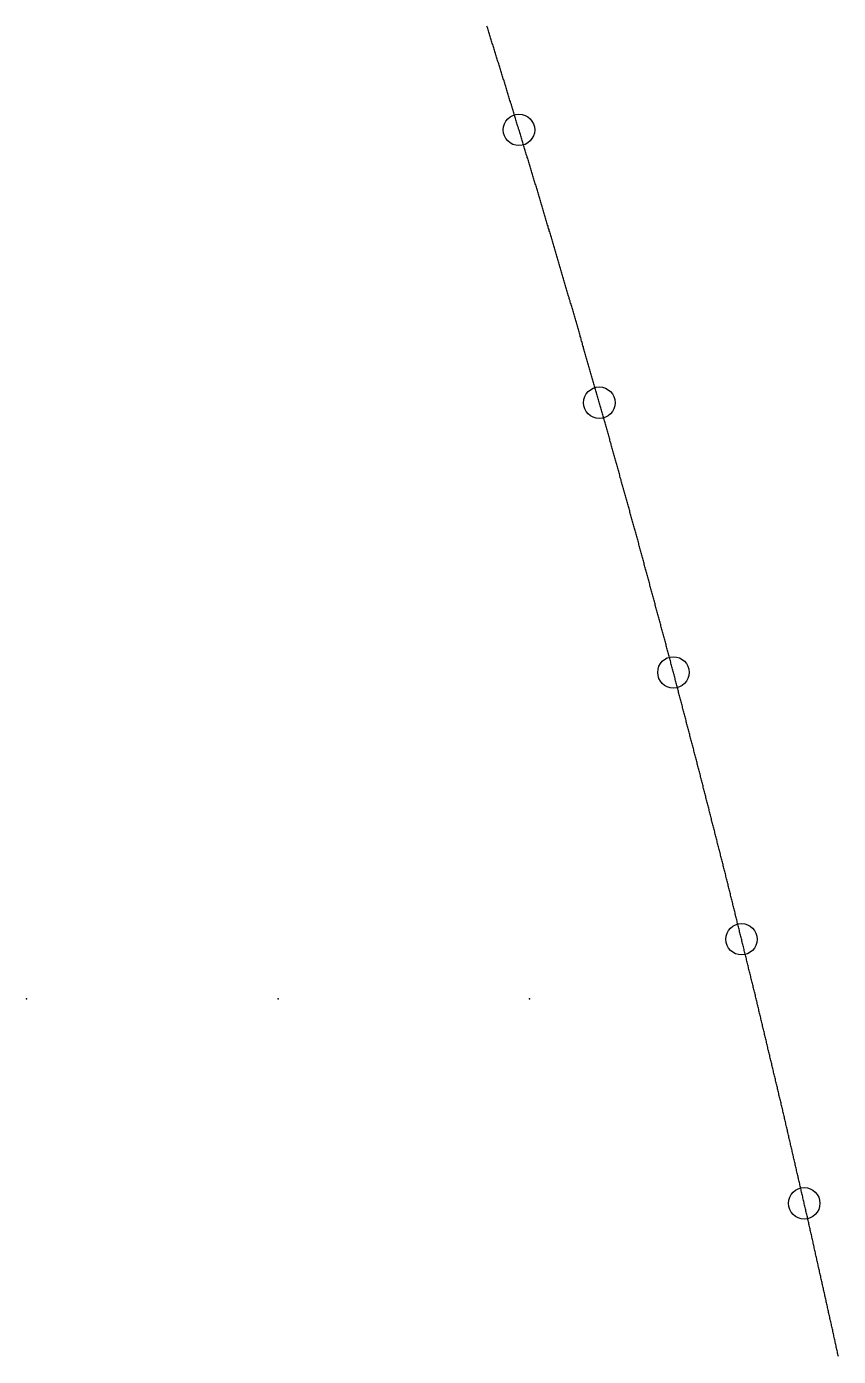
# Model space of a CAD drawing. Extents: x 1 to 322, y 1 to 270.
# Drawn here: x 303.5 to 316.42, y 43.45 to 64.6 of the extents above; entities that cross this region are included whole.
import ezdxf

# ---------------------------------------------------------------- set-up
doc = ezdxf.new("R2010")
doc.units = 0
doc.layers.get('0').update_dxf_attribs({"linetype": 'CONTINUOUS'})
doc.layers.add('DRILLING', color=3, linetype='CONTINUOUS')
doc.layers.add('RIB_INDICATION', color=1, linetype='CONTINUOUS')

# ---------------------------------------------------------------- blocks, each defined once
blk = doc.blocks.new('*U154')
at = {"layer": 'DRILLING'}
blk.add_point((0, 0), dxfattribs=at)
blk = doc.blocks.new('*U155')
at = {"layer": 'DRILLING', "color": 0, "linetype": 'BYBLOCK'}
for p in [(0, 0), (4, 0), (8, 0)]:
    blk.add_blockref('*U154', p, dxfattribs=at)

msp = doc.modelspace()

# ---------------------------------------------------------------- linework, layer by layer
msp.add_polyline3d([(316.416, 43.4435, 0), (316.412, 43.4625, 0), (316.408, 43.4816, 0), (316.404, 43.5007, 0), (316.4, 43.5197, 0), (316.396, 43.5388, 0), (316.392, 43.5578, 0), (316.387, 43.5769, 0), (316.383, 43.596, 0), (316.379, 43.615, 0), (316.375, 43.6341, 0), (316.371, 43.6531, 0), (316.367, 43.6722, 0), (316.363, 43.6912, 0), (316.359, 43.7102, 0), (316.354, 43.7292, 0), (316.35, 43.7482, 0), (316.346, 43.7672, 0), (316.342, 43.7861, 0), (316.337, 43.8051, 0), (316.333, 43.8241, 0), (316.329, 43.8431, 0), (316.325, 43.8621, 0), (316.32, 43.881, 0), (316.316, 43.9, 0), (316.312, 43.919, 0), (316.308, 43.938, 0), (316.304, 43.957, 0), (316.299, 43.9759, 0), (316.295, 43.9949, 0), (316.291, 44.0139, 0), (316.287, 44.0329, 0), (316.282, 44.0519, 0), (316.278, 44.0708, 0), (316.274, 44.0898, 0), (316.27, 44.1088, 0), (316.266, 44.1278, 0), (316.261, 44.1468, 0), (316.257, 44.1657, 0), (316.253, 44.1847, 0), (316.249, 44.2037, 0), (316.244, 44.2227, 0), (316.24, 44.2417, 0), (316.236, 44.2607, 0), (316.232, 44.2796, 0), (316.227, 44.2986, 0), (316.223, 44.3176, 0), (316.219, 44.3366, 0), (316.215, 44.3556, 0), (316.211, 44.3745, 0), (316.206, 44.3935, 0), (316.202, 44.4125, 0), (316.198, 44.4315, 0), (316.194, 44.4505, 0), (316.189, 44.4694, 0), (316.185, 44.4884, 0), (316.181, 44.5074, 0), (316.177, 44.5264, 0), (316.172, 44.5454, 0), (316.168, 44.5643, 0), (316.164, 44.5833, 0), (316.16, 44.6023, 0), (316.156, 44.6213, 0), (316.151, 44.6403, 0), (316.147, 44.6592, 0), (316.143, 44.6782, 0), (316.139, 44.6972, 0), (316.134, 44.7162, 0), (316.13, 44.7352, 0), (316.126, 44.7542, 0), (316.122, 44.7731, 0), (316.117, 44.7921, 0), (316.113, 44.8111, 0), (316.109, 44.8301, 0), (316.105, 44.8491, 0), (316.101, 44.868, 0), (316.096, 44.887, 0), (316.092, 44.906, 0), (316.088, 44.925, 0), (316.084, 44.944, 0), (316.079, 44.9629, 0), (316.075, 44.9819, 0), (316.071, 45.0009, 0), (316.067, 45.0199, 0), (316.062, 45.0389, 0), (316.058, 45.0578, 0), (316.054, 45.0768, 0), (316.05, 45.0958, 0), (316.046, 45.1148, 0), (316.041, 45.1338, 0), (316.037, 45.1527, 0), (316.033, 45.1717, 0), (316.029, 45.1907, 0), (316.024, 45.2097, 0), (316.02, 45.2287, 0), (316.016, 45.2477, 0), (316.012, 45.2666, 0), (316.008, 45.2856, 0), (316.003, 45.3046, 0), (315.999, 45.3236, 0), (315.995, 45.3426, 0), (315.991, 45.3615, 0), (315.986, 45.3805, 0), (315.982, 45.3995, 0), (315.978, 45.4185, 0), (315.974, 45.4375, 0), (315.969, 45.4564, 0), (315.965, 45.4754, 0), (315.961, 45.4944, 0), (315.957, 45.5134, 0), (315.953, 45.5323, 0), (315.948, 45.5512, 0), (315.944, 45.5701, 0), (315.939, 45.589, 0), (315.935, 45.608, 0), (315.931, 45.6269, 0), (315.926, 45.6458, 0), (315.922, 45.6647, 0), (315.918, 45.6836, 0), (315.913, 45.7025, 0), (315.909, 45.7214, 0), (315.905, 45.7403, 0), (315.9, 45.7592, 0), (315.896, 45.7781, 0), (315.891, 45.797, 0), (315.887, 45.8159, 0), (315.883, 45.8348, 0), (315.878, 45.8537, 0), (315.874, 45.8726, 0), (315.87, 45.8915, 0), (315.865, 45.9104, 0), (315.861, 45.9293, 0), (315.857, 45.9482, 0), (315.852, 45.9671, 0), (315.848, 45.986, 0), (315.844, 46.0049, 0), (315.839, 46.0238, 0), (315.835, 46.0427, 0), (315.83, 46.0616, 0), (315.826, 46.0805, 0), (315.822, 46.0994, 0), (315.817, 46.1183, 0), (315.813, 46.1372, 0), (315.809, 46.1561, 0), (315.804, 46.175, 0), (315.8, 46.1939, 0), (315.796, 46.2128, 0), (315.791, 46.2317, 0), (315.787, 46.2506, 0), (315.783, 46.2695, 0), (315.778, 46.2884, 0), (315.774, 46.3073, 0), (315.769, 46.3262, 0), (315.765, 46.3451, 0), (315.761, 46.364, 0), (315.756, 46.3829, 0), (315.752, 46.4018, 0), (315.748, 46.4207, 0), (315.743, 46.4396, 0), (315.739, 46.4585, 0), (315.735, 46.4774, 0), (315.73, 46.4963, 0), (315.726, 46.5152, 0), (315.722, 46.5341, 0), (315.717, 46.553, 0), (315.713, 46.5719, 0), (315.708, 46.5908, 0), (315.704, 46.6097, 0), (315.7, 46.6286, 0), (315.695, 46.6475, 0), (315.691, 46.6664, 0), (315.687, 46.6853, 0), (315.682, 46.7042, 0), (315.678, 46.7231, 0), (315.674, 46.742, 0), (315.669, 46.7609, 0), (315.665, 46.7798, 0), (315.661, 46.7987, 0), (315.656, 46.8176, 0), (315.652, 46.8365, 0), (315.647, 46.8554, 0), (315.643, 46.8743, 0), (315.639, 46.8932, 0), (315.634, 46.9121, 0), (315.63, 46.931, 0), (315.626, 46.9499, 0), (315.621, 46.9688, 0), (315.617, 46.9877, 0), (315.613, 47.0066, 0), (315.608, 47.0255, 0), (315.604, 47.0444, 0), (315.6, 47.0633, 0), (315.595, 47.0822, 0), (315.591, 47.1011, 0), (315.586, 47.12, 0), (315.582, 47.1389, 0), (315.578, 47.1578, 0), (315.573, 47.1767, 0), (315.569, 47.1956, 0), (315.565, 47.2145, 0), (315.56, 47.2334, 0), (315.556, 47.2524, 0), (315.552, 47.2713, 0), (315.547, 47.2902, 0), (315.543, 47.3091, 0), (315.539, 47.328, 0), (315.534, 47.3469, 0), (315.53, 47.3658, 0), (315.525, 47.3846, 0), (315.521, 47.4034, 0), (315.516, 47.4222, 0), (315.512, 47.441, 0), (315.507, 47.4599, 0), (315.503, 47.4787, 0), (315.498, 47.4975, 0), (315.494, 47.5163, 0), (315.489, 47.5352, 0), (315.485, 47.554, 0), (315.48, 47.5728, 0), (315.476, 47.5916, 0), (315.471, 47.6104, 0), (315.467, 47.6293, 0), (315.462, 47.6481, 0), (315.458, 47.6669, 0), (315.454, 47.6857, 0), (315.449, 47.7045, 0), (315.445, 47.7234, 0), (315.44, 47.7422, 0), (315.436, 47.761, 0), (315.431, 47.7798, 0), (315.427, 47.7987, 0), (315.422, 47.8175, 0), (315.418, 47.8363, 0), (315.413, 47.8551, 0), (315.409, 47.8739, 0), (315.404, 47.8928, 0), (315.4, 47.9116, 0), (315.395, 47.9304, 0), (315.391, 47.9492, 0), (315.386, 47.968, 0), (315.382, 47.9869, 0), (315.377, 48.0057, 0), (315.373, 48.0245, 0), (315.368, 48.0433, 0), (315.364, 48.0622, 0), (315.359, 48.081, 0), (315.355, 48.0998, 0), (315.35, 48.1186, 0), (315.346, 48.1374, 0), (315.341, 48.1563, 0), (315.337, 48.1751, 0), (315.332, 48.1939, 0), (315.328, 48.2127, 0), (315.323, 48.2315, 0), (315.319, 48.2504, 0), (315.314, 48.2692, 0), (315.31, 48.288, 0), (315.305, 48.3068, 0), (315.301, 48.3257, 0), (315.296, 48.3445, 0), (315.292, 48.3633, 0), (315.288, 48.3821, 0), (315.283, 48.4009, 0), (315.279, 48.4198, 0), (315.274, 48.4386, 0), (315.27, 48.4574, 0), (315.265, 48.4762, 0), (315.261, 48.4951, 0), (315.256, 48.5139, 0), (315.252, 48.5327, 0), (315.247, 48.5515, 0), (315.243, 48.5703, 0), (315.238, 48.5892, 0), (315.234, 48.608, 0), (315.229, 48.6268, 0), (315.225, 48.6456, 0), (315.22, 48.6644, 0), (315.216, 48.6833, 0), (315.211, 48.7021, 0), (315.207, 48.7209, 0), (315.202, 48.7397, 0), (315.198, 48.7586, 0), (315.193, 48.7774, 0), (315.189, 48.7962, 0), (315.184, 48.815, 0), (315.18, 48.8338, 0), (315.175, 48.8527, 0), (315.171, 48.8715, 0), (315.166, 48.8903, 0), (315.162, 48.9091, 0), (315.157, 48.9279, 0), (315.153, 48.9468, 0), (315.148, 48.9656, 0), (315.144, 48.9844, 0), (315.139, 49.0032, 0), (315.135, 49.0221, 0), (315.13, 49.0409, 0), (315.126, 49.0597, 0), (315.122, 49.0785, 0), (315.117, 49.0973, 0), (315.113, 49.1162, 0), (315.108, 49.135, 0), (315.104, 49.1538, 0), (315.099, 49.1726, 0), (315.095, 49.1914, 0), (315.09, 49.2102, 0), (315.085, 49.2289, 0), (315.081, 49.2477, 0), (315.076, 49.2664, 0), (315.072, 49.2852, 0), (315.067, 49.3039, 0), (315.062, 49.3227, 0), (315.058, 49.3414, 0), (315.053, 49.3601, 0), (315.048, 49.3789, 0), (315.044, 49.3976, 0), (315.039, 49.4164, 0), (315.035, 49.4351, 0), (315.03, 49.4539, 0), (315.025, 49.4726, 0), (315.021, 49.4913, 0), (315.016, 49.5101, 0), (315.012, 49.5288, 0), (315.007, 49.5476, 0), (315.002, 49.5663, 0), (314.998, 49.585, 0), (314.993, 49.6038, 0), (314.988, 49.6225, 0), (314.984, 49.6413, 0), (314.979, 49.66, 0), (314.975, 49.6788, 0), (314.97, 49.6975, 0), (314.965, 49.7162, 0), (314.961, 49.735, 0), (314.956, 49.7537, 0), (314.952, 49.7725, 0), (314.947, 49.7912, 0), (314.942, 49.8099, 0), (314.938, 49.8287, 0), (314.933, 49.8474, 0), (314.928, 49.8662, 0), (314.924, 49.8849, 0), (314.919, 49.9037, 0), (314.915, 49.9224, 0), (314.91, 49.9411, 0), (314.905, 49.9599, 0), (314.901, 49.9786, 0), (314.896, 49.9974, 0), (314.892, 50.0161, 0), (314.887, 50.0349, 0), (314.882, 50.0536, 0), (314.878, 50.0723, 0), (314.873, 50.0911, 0), (314.868, 50.1098, 0), (314.864, 50.1286, 0), (314.859, 50.1473, 0), (314.855, 50.166, 0), (314.85, 50.1848, 0), (314.845, 50.2035, 0), (314.841, 50.2223, 0), (314.836, 50.241, 0), (314.832, 50.2598, 0), (314.827, 50.2785, 0), (314.822, 50.2972, 0), (314.818, 50.316, 0), (314.813, 50.3347, 0), (314.808, 50.3535, 0), (314.804, 50.3722, 0), (314.799, 50.3909, 0), (314.795, 50.4097, 0), (314.79, 50.4284, 0), (314.785, 50.4472, 0), (314.781, 50.4659, 0), (314.776, 50.4847, 0), (314.772, 50.5034, 0), (314.767, 50.5221, 0), (314.762, 50.5409, 0), (314.758, 50.5596, 0), (314.753, 50.5784, 0), (314.748, 50.5971, 0), (314.744, 50.6159, 0), (314.739, 50.6346, 0), (314.735, 50.6533, 0), (314.73, 50.6721, 0), (314.725, 50.6908, 0), (314.721, 50.7096, 0), (314.716, 50.7283, 0), (314.712, 50.747, 0), (314.707, 50.7658, 0), (314.702, 50.7845, 0), (314.698, 50.8033, 0), (314.693, 50.822, 0), (314.688, 50.8408, 0), (314.684, 50.8595, 0), (314.679, 50.8782, 0), (314.675, 50.897, 0), (314.67, 50.9157, 0), (314.665, 50.9345, 0), (314.661, 50.9532, 0), (314.656, 50.9719, 0), (314.652, 50.9907, 0), (314.647, 51.0094, 0), (314.642, 51.0281, 0), (314.638, 51.0468, 0), (314.633, 51.0655, 0), (314.628, 51.0841, 0), (314.623, 51.1028, 0), (314.619, 51.1214, 0), (314.614, 51.1401, 0), (314.609, 51.1588, 0), (314.604, 51.1774, 0), (314.6, 51.1961, 0), (314.595, 51.2148, 0), (314.59, 51.2334, 0), (314.585, 51.2521, 0), (314.581, 51.2707, 0), (314.576, 51.2894, 0), (314.571, 51.3081, 0), (314.566, 51.3267, 0), (314.562, 51.3454, 0), (314.557, 51.3641, 0), (314.552, 51.3827, 0), (314.547, 51.4014, 0), (314.543, 51.42, 0), (314.538, 51.4387, 0), (314.533, 51.4574, 0), (314.528, 51.476, 0), (314.524, 51.4947, 0), (314.519, 51.5133, 0), (314.514, 51.532, 0), (314.509, 51.5507, 0), (314.505, 51.5693, 0), (314.5, 51.588, 0), (314.495, 51.6067, 0), (314.49, 51.6253, 0), (314.486, 51.644, 0), (314.481, 51.6626, 0), (314.476, 51.6813, 0), (314.471, 51.7, 0), (314.467, 51.7186, 0), (314.462, 51.7373, 0), (314.457, 51.756, 0), (314.453, 51.7746, 0), (314.448, 51.7933, 0), (314.443, 51.8119, 0), (314.438, 51.8306, 0), (314.434, 51.8493, 0), (314.429, 51.8679, 0), (314.424, 51.8866, 0), (314.419, 51.9053, 0), (314.415, 51.9239, 0), (314.41, 51.9426, 0), (314.405, 51.9612, 0), (314.4, 51.9799, 0), (314.396, 51.9986, 0), (314.391, 52.0172, 0), (314.386, 52.0359, 0), (314.381, 52.0546, 0), (314.377, 52.0732, 0), (314.372, 52.0919, 0), (314.367, 52.1105, 0), (314.362, 52.1292, 0), (314.358, 52.1479, 0), (314.353, 52.1665, 0), (314.348, 52.1852, 0), (314.343, 52.2039, 0), (314.339, 52.2225, 0), (314.334, 52.2412, 0), (314.329, 52.2598, 0), (314.324, 52.2785, 0), (314.32, 52.2972, 0), (314.315, 52.3158, 0), (314.31, 52.3345, 0), (314.305, 52.3532, 0), (314.301, 52.3718, 0), (314.296, 52.3905, 0), (314.291, 52.4091, 0), (314.286, 52.4278, 0), (314.282, 52.4465, 0), (314.277, 52.4651, 0), (314.272, 52.4838, 0), (314.267, 52.5025, 0), (314.263, 52.5211, 0), (314.258, 52.5398, 0), (314.253, 52.5584, 0), (314.249, 52.5771, 0), (314.244, 52.5958, 0), (314.239, 52.6144, 0), (314.234, 52.6331, 0), (314.23, 52.6518, 0), (314.225, 52.6704, 0), (314.22, 52.6891, 0), (314.215, 52.7077, 0), (314.211, 52.7264, 0), (314.206, 52.7451, 0), (314.201, 52.7637, 0), (314.196, 52.7824, 0), (314.192, 52.8011, 0), (314.187, 52.8197, 0), (314.182, 52.8383, 0), (314.177, 52.8569, 0), (314.172, 52.8755, 0), (314.167, 52.8941, 0), (314.163, 52.9127, 0), (314.158, 52.9313, 0), (314.153, 52.9498, 0), (314.148, 52.9684, 0), (314.143, 52.987, 0), (314.138, 53.0056, 0), (314.133, 53.0242, 0), (314.128, 53.0428, 0), (314.124, 53.0613, 0), (314.119, 53.0799, 0), (314.114, 53.0985, 0), (314.109, 53.1171, 0), (314.104, 53.1357, 0), (314.099, 53.1543, 0), (314.094, 53.1728, 0), (314.089, 53.1914, 0), (314.085, 53.21, 0), (314.08, 53.2286, 0), (314.075, 53.2472, 0), (314.07, 53.2657, 0), (314.065, 53.2843, 0), (314.06, 53.3029, 0), (314.055, 53.3215, 0), (314.051, 53.3401, 0), (314.046, 53.3587, 0), (314.041, 53.3772, 0), (314.036, 53.3958, 0), (314.031, 53.4144, 0), (314.026, 53.433, 0), (314.021, 53.4516, 0), (314.016, 53.4702, 0), (314.012, 53.4887, 0), (314.007, 53.5073, 0), (314.002, 53.5259, 0), (313.997, 53.5445, 0), (313.992, 53.5631, 0), (313.987, 53.5817, 0), (313.982, 53.6002, 0), (313.977, 53.6188, 0), (313.973, 53.6374, 0), (313.968, 53.656, 0), (313.963, 53.6746, 0), (313.958, 53.6931, 0), (313.953, 53.7117, 0), (313.948, 53.7303, 0), (313.943, 53.7489, 0), (313.938, 53.7675, 0), (313.934, 53.7861, 0), (313.929, 53.8046, 0), (313.924, 53.8232, 0), (313.919, 53.8418, 0), (313.914, 53.8604, 0), (313.909, 53.879, 0), (313.904, 53.8976, 0), (313.899, 53.9161, 0), (313.895, 53.9347, 0), (313.89, 53.9533, 0), (313.885, 53.9719, 0), (313.88, 53.9905, 0), (313.875, 54.0091, 0), (313.87, 54.0276, 0), (313.865, 54.0462, 0), (313.86, 54.0648, 0), (313.856, 54.0834, 0), (313.851, 54.102, 0), (313.846, 54.1206, 0), (313.841, 54.1391, 0), (313.836, 54.1577, 0), (313.831, 54.1763, 0), (313.826, 54.1949, 0), (313.821, 54.2135, 0), (313.817, 54.232, 0), (313.812, 54.2506, 0), (313.807, 54.2692, 0), (313.802, 54.2878, 0), (313.797, 54.3064, 0), (313.792, 54.325, 0), (313.787, 54.3435, 0), (313.783, 54.3621, 0), (313.778, 54.3807, 0), (313.773, 54.3993, 0), (313.768, 54.4179, 0), (313.763, 54.4365, 0), (313.758, 54.455, 0), (313.753, 54.4736, 0), (313.748, 54.4922, 0), (313.744, 54.5108, 0), (313.739, 54.5294, 0), (313.734, 54.548, 0), (313.729, 54.5665, 0), (313.724, 54.5851, 0), (313.719, 54.6037, 0), (313.714, 54.6223, 0), (313.709, 54.6409, 0), (313.704, 54.6594, 0), (313.699, 54.6779, 0), (313.694, 54.6964, 0), (313.689, 54.7149, 0), (313.684, 54.7334, 0), (313.679, 54.7519, 0), (313.674, 54.7704, 0), (313.669, 54.7889, 0), (313.664, 54.8074, 0), (313.659, 54.8259, 0), (313.654, 54.8444, 0), (313.649, 54.8629, 0), (313.644, 54.8814, 0), (313.639, 54.8999, 0), (313.634, 54.9184, 0), (313.629, 54.9369, 0), (313.624, 54.9554, 0), (313.619, 54.9739, 0), (313.614, 54.9924, 0), (313.609, 55.0109, 0), (313.604, 55.0294, 0), (313.599, 55.0479, 0), (313.594, 55.0664, 0), (313.589, 55.0849, 0), (313.584, 55.1034, 0), (313.579, 55.1219, 0), (313.574, 55.1404, 0), (313.569, 55.1589, 0), (313.564, 55.1774, 0), (313.559, 55.1959, 0), (313.554, 55.2145, 0), (313.549, 55.233, 0), (313.544, 55.2515, 0), (313.539, 55.27, 0), (313.534, 55.2885, 0), (313.529, 55.307, 0), (313.524, 55.3255, 0), (313.519, 55.344, 0), (313.514, 55.3625, 0), (313.509, 55.381, 0), (313.504, 55.3995, 0), (313.499, 55.418, 0), (313.494, 55.4365, 0), (313.489, 55.455, 0), (313.484, 55.4735, 0), (313.479, 55.492, 0), (313.474, 55.5105, 0), (313.469, 55.529, 0), (313.464, 55.5475, 0), (313.459, 55.566, 0), (313.454, 55.5845, 0), (313.449, 55.603, 0), (313.444, 55.6215, 0), (313.439, 55.64, 0), (313.434, 55.6585, 0), (313.429, 55.677, 0), (313.424, 55.6955, 0), (313.419, 55.714, 0), (313.414, 55.7325, 0), (313.409, 55.751, 0), (313.404, 55.7695, 0), (313.399, 55.788, 0), (313.394, 55.8066, 0), (313.389, 55.8251, 0), (313.384, 55.8436, 0), (313.379, 55.8621, 0), (313.374, 55.8806, 0), (313.369, 55.8991, 0), (313.364, 55.9176, 0), (313.359, 55.9361, 0), (313.354, 55.9546, 0), (313.349, 55.9731, 0), (313.344, 55.9916, 0), (313.339, 56.0101, 0), (313.334, 56.0286, 0), (313.329, 56.0471, 0), (313.324, 56.0656, 0), (313.319, 56.0841, 0), (313.314, 56.1026, 0), (313.309, 56.1211, 0), (313.304, 56.1396, 0), (313.299, 56.1581, 0), (313.294, 56.1766, 0), (313.289, 56.1951, 0), (313.284, 56.2136, 0), (313.279, 56.2321, 0), (313.274, 56.2506, 0), (313.269, 56.2691, 0), (313.264, 56.2876, 0), (313.259, 56.3061, 0), (313.254, 56.3246, 0), (313.249, 56.3431, 0), (313.244, 56.3616, 0), (313.239, 56.3801, 0), (313.234, 56.3987, 0), (313.229, 56.4172, 0), (313.224, 56.4357, 0), (313.219, 56.4541, 0), (313.214, 56.4725, 0), (313.209, 56.4909, 0), (313.204, 56.5094, 0), (313.199, 56.5278, 0), (313.194, 56.5462, 0), (313.188, 56.5646, 0), (313.183, 56.583, 0), (313.178, 56.6015, 0), (313.173, 56.6199, 0), (313.168, 56.6383, 0), (313.163, 56.6567, 0), (313.158, 56.6752, 0), (313.152, 56.6936, 0), (313.147, 56.712, 0), (313.142, 56.7304, 0), (313.137, 56.7489, 0), (313.132, 56.7673, 0), (313.127, 56.7857, 0), (313.122, 56.8041, 0), (313.117, 56.8226, 0), (313.111, 56.841, 0), (313.106, 56.8594, 0), (313.101, 56.8778, 0), (313.096, 56.8962, 0), (313.091, 56.9147, 0), (313.086, 56.9331, 0), (313.081, 56.9515, 0), (313.076, 56.9699, 0), (313.07, 56.9884, 0), (313.065, 57.0068, 0), (313.06, 57.0252, 0), (313.055, 57.0436, 0), (313.05, 57.0621, 0), (313.045, 57.0805, 0), (313.04, 57.0989, 0), (313.035, 57.1173, 0), (313.029, 57.1358, 0), (313.024, 57.1542, 0), (313.019, 57.1726, 0), (313.014, 57.191, 0), (313.009, 57.2094, 0), (313.004, 57.2279, 0), (312.999, 57.2463, 0), (312.993, 57.2647, 0), (312.988, 57.2831, 0), (312.983, 57.3016, 0), (312.978, 57.32, 0), (312.973, 57.3384, 0), (312.968, 57.3568, 0), (312.963, 57.3753, 0), (312.958, 57.3937, 0), (312.952, 57.4121, 0), (312.947, 57.4305, 0), (312.942, 57.449, 0), (312.937, 57.4674, 0), (312.932, 57.4858, 0), (312.927, 57.5042, 0), (312.922, 57.5226, 0), (312.917, 57.5411, 0), (312.911, 57.5595, 0), (312.906, 57.5779, 0), (312.901, 57.5963, 0), (312.896, 57.6148, 0), (312.891, 57.6332, 0), (312.886, 57.6516, 0), (312.881, 57.67, 0), (312.875, 57.6885, 0), (312.87, 57.7069, 0), (312.865, 57.7253, 0), (312.86, 57.7437, 0), (312.855, 57.7622, 0), (312.85, 57.7806, 0), (312.845, 57.799, 0), (312.84, 57.8174, 0), (312.834, 57.8358, 0), (312.829, 57.8543, 0), (312.824, 57.8727, 0), (312.819, 57.8911, 0), (312.814, 57.9095, 0), (312.809, 57.928, 0), (312.804, 57.9464, 0), (312.799, 57.9648, 0), (312.793, 57.9832, 0), (312.788, 58.0017, 0), (312.783, 58.0201, 0), (312.778, 58.0385, 0), (312.773, 58.0569, 0), (312.768, 58.0754, 0), (312.763, 58.0938, 0), (312.758, 58.1122, 0), (312.752, 58.1306, 0), (312.747, 58.149, 0), (312.742, 58.1675, 0), (312.737, 58.1859, 0), (312.732, 58.2043, 0), (312.727, 58.2227, 0), (312.721, 58.2411, 0), (312.716, 58.2594, 0), (312.711, 58.2778, 0), (312.706, 58.2961, 0), (312.7, 58.3145, 0), (312.695, 58.3328, 0), (312.69, 58.3512, 0), (312.685, 58.3695, 0), (312.679, 58.3879, 0), (312.674, 58.4062, 0), (312.669, 58.4245, 0), (312.664, 58.4429, 0), (312.658, 58.4612, 0), (312.653, 58.4796, 0), (312.648, 58.4979, 0), (312.643, 58.5163, 0), (312.637, 58.5346, 0), (312.632, 58.5529, 0), (312.627, 58.5713, 0), (312.622, 58.5896, 0), (312.616, 58.608, 0), (312.611, 58.6263, 0), (312.606, 58.6447, 0), (312.601, 58.663, 0), (312.595, 58.6814, 0), (312.59, 58.6997, 0), (312.585, 58.718, 0), (312.58, 58.7364, 0), (312.574, 58.7547, 0), (312.569, 58.7731, 0), (312.564, 58.7914, 0), (312.558, 58.8098, 0), (312.553, 58.8281, 0), (312.548, 58.8465, 0), (312.543, 58.8648, 0), (312.537, 58.8831, 0), (312.532, 58.9015, 0), (312.527, 58.9198, 0), (312.522, 58.9382, 0), (312.516, 58.9565, 0), (312.511, 58.9749, 0), (312.506, 58.9932, 0), (312.501, 59.0115, 0), (312.495, 59.0299, 0), (312.49, 59.0482, 0), (312.485, 59.0666, 0), (312.48, 59.0849, 0), (312.474, 59.1033, 0), (312.469, 59.1216, 0), (312.464, 59.14, 0), (312.459, 59.1583, 0), (312.453, 59.1766, 0), (312.448, 59.195, 0), (312.443, 59.2133, 0), (312.438, 59.2317, 0), (312.432, 59.25, 0), (312.427, 59.2684, 0), (312.422, 59.2867, 0), (312.417, 59.305, 0), (312.411, 59.3234, 0), (312.406, 59.3417, 0), (312.401, 59.3601, 0), (312.395, 59.3784, 0), (312.39, 59.3968, 0), (312.385, 59.4151, 0), (312.38, 59.4335, 0), (312.374, 59.4518, 0), (312.369, 59.4701, 0), (312.364, 59.4885, 0), (312.359, 59.5068, 0), (312.353, 59.5252, 0), (312.348, 59.5435, 0), (312.343, 59.5619, 0), (312.338, 59.5802, 0), (312.332, 59.5986, 0), (312.327, 59.6169, 0), (312.322, 59.6352, 0), (312.317, 59.6536, 0), (312.311, 59.6719, 0), (312.306, 59.6903, 0), (312.301, 59.7086, 0), (312.296, 59.727, 0), (312.29, 59.7453, 0), (312.285, 59.7636, 0), (312.28, 59.782, 0), (312.275, 59.8003, 0), (312.269, 59.8187, 0), (312.264, 59.837, 0), (312.259, 59.8554, 0), (312.254, 59.8737, 0), (312.248, 59.8921, 0), (312.243, 59.9104, 0), (312.238, 59.9287, 0), (312.232, 59.9471, 0), (312.227, 59.9654, 0), (312.222, 59.9838, 0), (312.217, 60.0021, 0), (312.211, 60.0204, 0), (312.206, 60.0387, 0), (312.201, 60.0569, 0), (312.195, 60.0752, 0), (312.19, 60.0935, 0), (312.184, 60.1117, 0), (312.179, 60.13, 0), (312.174, 60.1483, 0), (312.168, 60.1665, 0), (312.163, 60.1848, 0), (312.157, 60.2031, 0), (312.152, 60.2213, 0), (312.147, 60.2396, 0), (312.141, 60.2579, 0), (312.136, 60.2761, 0), (312.131, 60.2944, 0), (312.125, 60.3126, 0), (312.12, 60.3309, 0), (312.114, 60.3492, 0), (312.109, 60.3674, 0), (312.104, 60.3857, 0), (312.098, 60.404, 0), (312.093, 60.4222, 0), (312.087, 60.4405, 0), (312.082, 60.4588, 0), (312.077, 60.477, 0), (312.071, 60.4953, 0), (312.066, 60.5136, 0), (312.061, 60.5318, 0), (312.055, 60.5501, 0), (312.05, 60.5683, 0), (312.044, 60.5866, 0), (312.039, 60.6049, 0), (312.034, 60.6231, 0), (312.028, 60.6414, 0), (312.023, 60.6597, 0), (312.017, 60.6779, 0), (312.012, 60.6962, 0), (312.007, 60.7145, 0), (312.001, 60.7327, 0), (311.996, 60.751, 0), (311.991, 60.7693, 0), (311.985, 60.7875, 0), (311.98, 60.8058, 0), (311.974, 60.824, 0), (311.969, 60.8423, 0), (311.964, 60.8606, 0), (311.958, 60.8788, 0), (311.953, 60.8971, 0), (311.947, 60.9154, 0), (311.942, 60.9336, 0), (311.937, 60.9519, 0), (311.931, 60.9702, 0), (311.926, 60.9884, 0), (311.92, 61.0067, 0), (311.915, 61.025, 0), (311.91, 61.0432, 0), (311.904, 61.0615, 0), (311.899, 61.0797, 0), (311.894, 61.098, 0), (311.888, 61.1163, 0), (311.883, 61.1345, 0), (311.877, 61.1528, 0), (311.872, 61.1711, 0), (311.867, 61.1893, 0), (311.861, 61.2076, 0), (311.856, 61.2259, 0), (311.85, 61.2441, 0), (311.845, 61.2624, 0), (311.84, 61.2807, 0), (311.834, 61.2989, 0), (311.829, 61.3172, 0), (311.824, 61.3354, 0), (311.818, 61.3537, 0), (311.813, 61.372, 0), (311.807, 61.3902, 0), (311.802, 61.4085, 0), (311.797, 61.4268, 0), (311.791, 61.445, 0), (311.786, 61.4633, 0), (311.78, 61.4816, 0), (311.775, 61.4998, 0), (311.77, 61.5181, 0), (311.764, 61.5364, 0), (311.759, 61.5546, 0), (311.753, 61.5729, 0), (311.748, 61.5911, 0), (311.743, 61.6094, 0), (311.737, 61.6277, 0), (311.732, 61.6459, 0), (311.727, 61.6642, 0), (311.721, 61.6825, 0), (311.716, 61.7007, 0), (311.71, 61.719, 0), (311.705, 61.7373, 0), (311.7, 61.7555, 0), (311.694, 61.7738, 0), (311.689, 61.792, 0), (311.683, 61.8102, 0), (311.678, 61.8284, 0), (311.672, 61.8466, 0), (311.667, 61.8648, 0), (311.661, 61.8829, 0), (311.656, 61.9011, 0), (311.65, 61.9193, 0), (311.645, 61.9375, 0), (311.639, 61.9557, 0), (311.634, 61.9739, 0), (311.628, 61.9921, 0), (311.623, 62.0102, 0), (311.617, 62.0284, 0), (311.612, 62.0466, 0), (311.606, 62.0648, 0), (311.601, 62.083, 0), (311.595, 62.1012, 0), (311.59, 62.1193, 0), (311.584, 62.1375, 0), (311.578, 62.1557, 0), (311.573, 62.1739, 0), (311.567, 62.1921, 0), (311.562, 62.2103, 0), (311.556, 62.2285, 0), (311.551, 62.2466, 0), (311.545, 62.2648, 0), (311.54, 62.283, 0), (311.534, 62.3012, 0), (311.529, 62.3194, 0), (311.523, 62.3376, 0), (311.518, 62.3557, 0), (311.512, 62.3739, 0), (311.507, 62.3921, 0), (311.501, 62.4103, 0), (311.496, 62.4285, 0), (311.49, 62.4467, 0), (311.485, 62.4649, 0), (311.479, 62.483, 0), (311.474, 62.5012, 0), (311.468, 62.5194, 0), (311.463, 62.5376, 0), (311.457, 62.5558, 0), (311.452, 62.574, 0), (311.446, 62.5921, 0), (311.441, 62.6103, 0), (311.435, 62.6285, 0), (311.43, 62.6467, 0), (311.424, 62.6649, 0), (311.419, 62.6831, 0), (311.413, 62.7013, 0), (311.407, 62.7194, 0), (311.402, 62.7376, 0), (311.396, 62.7558, 0), (311.391, 62.774, 0), (311.385, 62.7922, 0), (311.38, 62.8104, 0), (311.374, 62.8286, 0), (311.369, 62.8467, 0), (311.363, 62.8649, 0), (311.358, 62.8831, 0), (311.352, 62.9013, 0), (311.347, 62.9195, 0), (311.341, 62.9377, 0), (311.336, 62.9558, 0), (311.33, 62.974, 0), (311.325, 62.9922, 0), (311.319, 63.0104, 0), (311.314, 63.0286, 0), (311.308, 63.0468, 0), (311.303, 63.065, 0), (311.297, 63.0831, 0), (311.292, 63.1013, 0), (311.286, 63.1195, 0), (311.281, 63.1377, 0), (311.275, 63.1559, 0), (311.27, 63.1741, 0), (311.264, 63.1922, 0), (311.259, 63.2104, 0), (311.253, 63.2286, 0), (311.248, 63.2468, 0), (311.242, 63.265, 0), (311.237, 63.2832, 0), (311.231, 63.3014, 0), (311.225, 63.3195, 0), (311.22, 63.3377, 0), (311.214, 63.3559, 0), (311.209, 63.3741, 0), (311.203, 63.3923, 0), (311.198, 63.4105, 0), (311.192, 63.4286, 0), (311.187, 63.4468, 0), (311.181, 63.465, 0), (311.176, 63.4832, 0), (311.17, 63.5014, 0), (311.165, 63.5196, 0), (311.159, 63.5378, 0), (311.154, 63.5559, 0), (311.148, 63.574, 0), (311.142, 63.5921, 0), (311.137, 63.6102, 0), (311.131, 63.6283, 0), (311.126, 63.6464, 0), (311.12, 63.6646, 0), (311.114, 63.6827, 0), (311.109, 63.7008, 0), (311.103, 63.7189, 0), (311.097, 63.737, 0), (311.092, 63.7551, 0), (311.086, 63.7732, 0), (311.08, 63.7913, 0), (311.075, 63.8094, 0), (311.069, 63.8275, 0), (311.063, 63.8456, 0), (311.058, 63.8637, 0), (311.052, 63.8818, 0), (311.047, 63.8999, 0), (311.041, 63.918, 0), (311.035, 63.9361, 0), (311.03, 63.9542, 0), (311.024, 63.9723, 0), (311.018, 63.9904, 0), (311.013, 64.0086, 0), (311.007, 64.0267, 0), (311.001, 64.0448, 0), (310.996, 64.0629, 0), (310.99, 64.081, 0), (310.984, 64.0991, 0), (310.979, 64.1172, 0), (310.973, 64.1353, 0), (310.967, 64.1534, 0), (310.962, 64.1715, 0), (310.956, 64.1896, 0), (310.951, 64.2077, 0), (310.945, 64.2258, 0), (310.939, 64.2439, 0), (310.934, 64.262, 0), (310.928, 64.2801, 0), (310.922, 64.2982, 0), (310.917, 64.3163, 0), (310.911, 64.3344, 0), (310.905, 64.3525, 0), (310.9, 64.3707, 0), (310.894, 64.3888, 0), (310.888, 64.4069, 0), (310.883, 64.425, 0), (310.877, 64.4431, 0), (310.872, 64.4612, 0), (310.866, 64.4793, 0), (310.86, 64.4974, 0), (310.855, 64.5155, 0), (310.849, 64.5336, 0), (310.843, 64.5517, 0), (310.838, 64.5698, 0), (310.832, 64.5879, 0), (310.826, 64.606, 0)])
at = {"layer": 'RIB_INDICATION'}
for centre in [(311.3349, 62.95877), (312.61331, 58.61851), (313.79144, 54.32809), (314.87493, 50.0836), (315.87182, 45.88233)]:
    msp.add_circle(centre, 0.25, dxfattribs=at)

# ---------------------------------------------------------------- block references
at = {"layer": 'DRILLING', "xscale": -1}
msp.add_blockref('*U155', (311.50333, 49.13759), dxfattribs=at)

doc.saveas('drawing.dxf')
